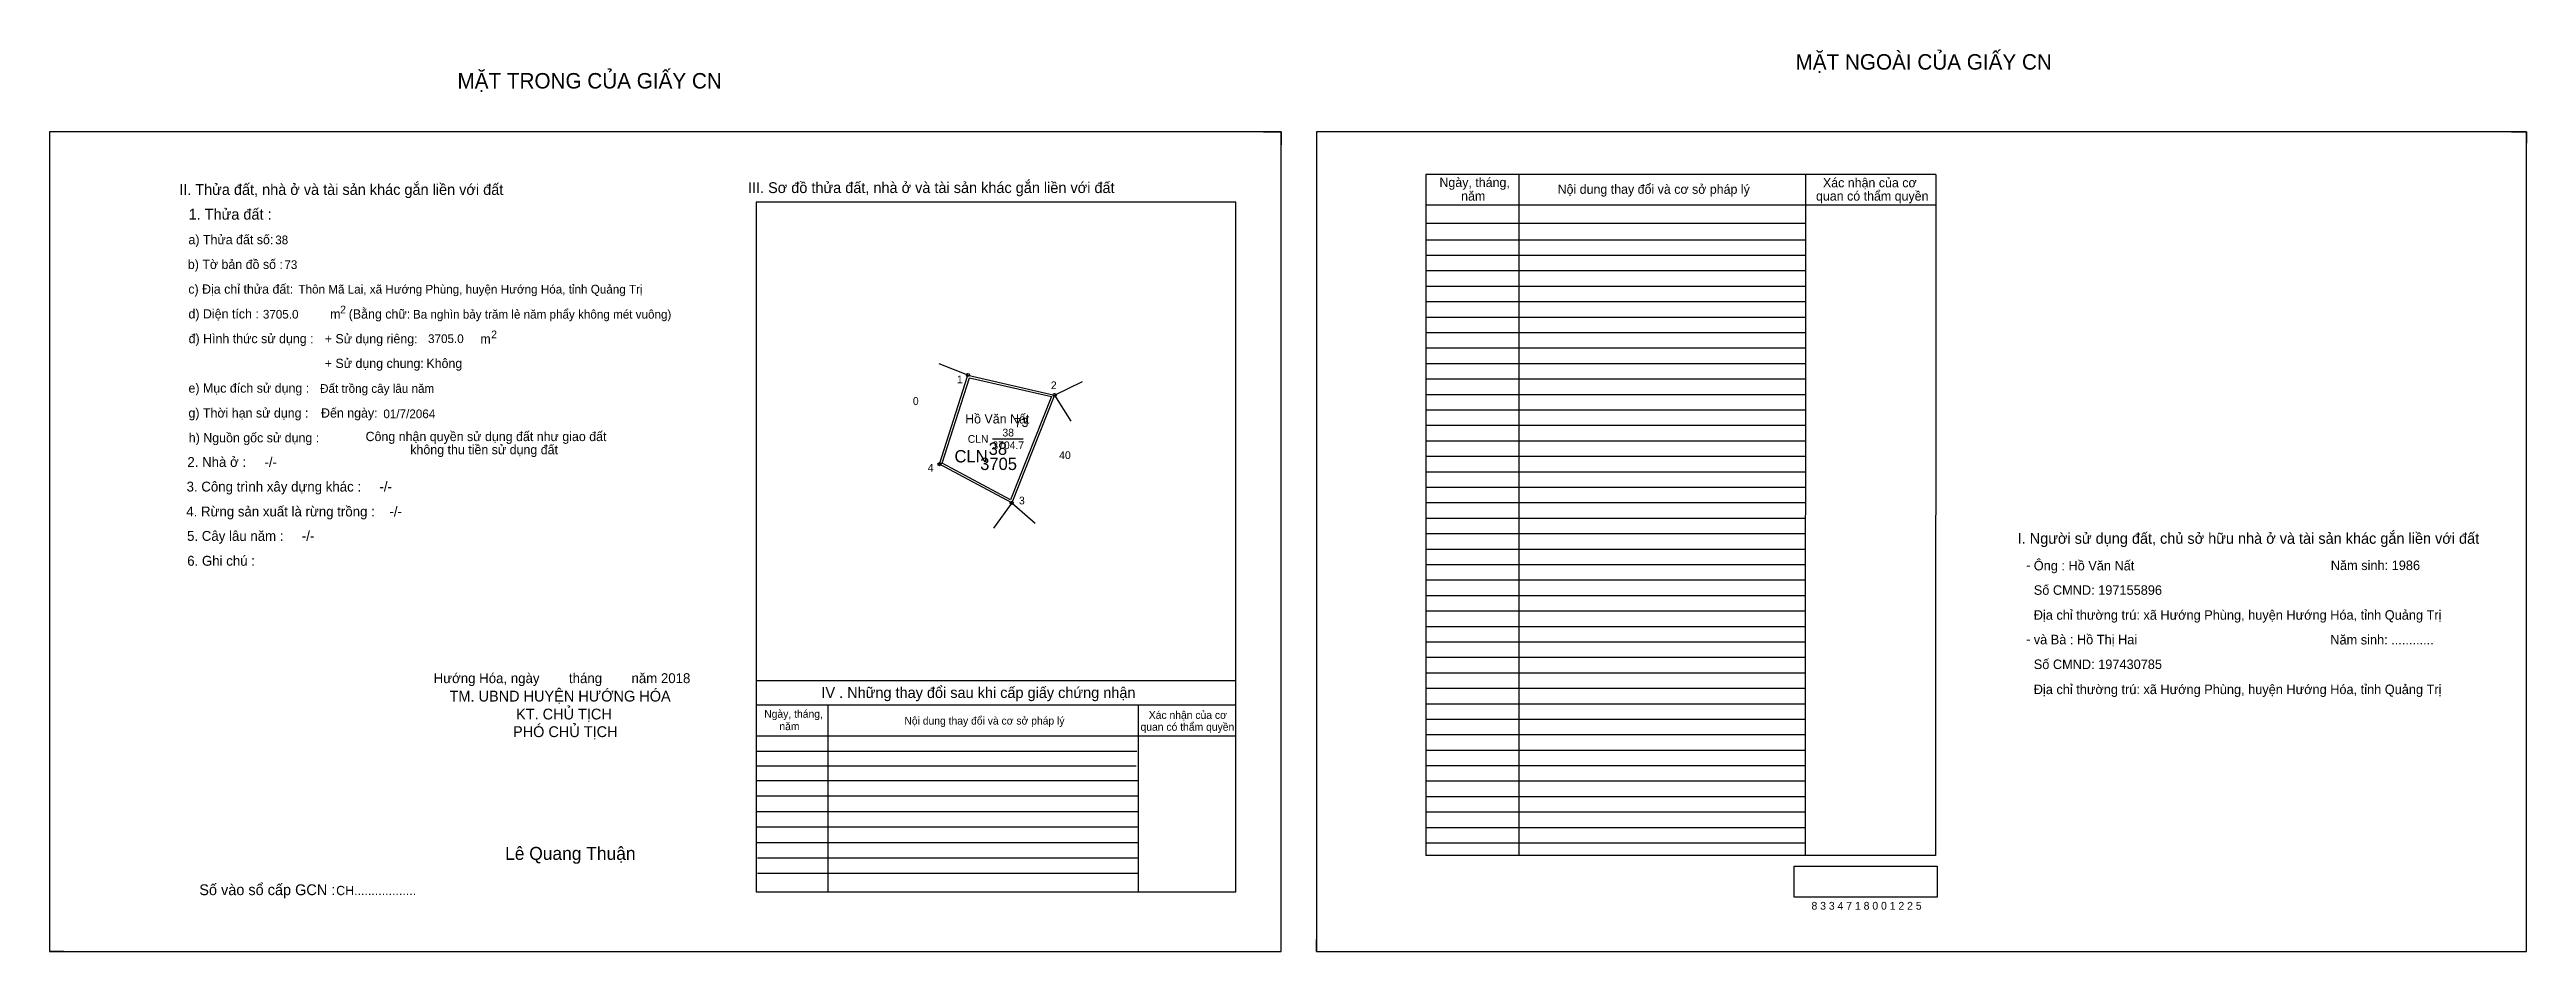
# Model space of a CAD drawing. Extents: x 532824 to 536331, y 1846489 to 1847072.
# Drawn here: x 534730 to 536331, y 1846489 to 1847072 of the extents above.
import ezdxf

# ---------------------------------------------------------------- set-up
doc = ezdxf.new("R2010")
doc.units = 0
for name, color, linetype in [('Default', 7, 'Continuous'), ('Level 10', 7, 'Continuous'), ('Level 11', 7, 'Continuous'), ('Level 13', 7, 'Continuous'), ('Level 2', 7, 'Continuous'), ('Level 27', 7, 'Continuous'), ('Level 3', 7, 'Continuous'), ('Level 36', 7, 'Continuous'), ('Level 4', 7, 'Continuous'), ('Level 5', 7, 'Continuous'), ('Level 55', 7, 'Continuous'), ('Level 6', 7, 'Continuous'), ('Level 7', 7, 'Continuous'), ('Level 8', 7, 'Continuous'), ('Level 9', 7, 'Continuous')]:
    doc.layers.add(name, color=color, linetype=linetype)

msp = doc.modelspace()

# ---------------------------------------------------------------- linework, layer by layer
at = {"layer": 'Level 10'}
for p, q in [((535514.7, 1847018.8), (535526.1, 1847018.8)), ((535526.1, 1847018.8), (535526.1, 1847010.4)), ((536321.5, 1847018.8), (536331.1, 1847018.8)), ((536331.1, 1847018.8), (536331.1, 1847011.4)), ((535351.9, 1846778.9), (535305.2, 1846803.9)), ((534729.9, 1846496.6), (534729.9, 1846488.8)), ((534739.1, 1846488.8), (534729.9, 1846488.8)), ((535548.9, 1846488.8), (535548.9, 1846496.6)), ((535548.9, 1846488.8), (535555.9, 1846488.8))]:
    msp.add_line(p, q, dxfattribs=at)
for points in [[(534729.9, 1846488.8), (535526.1, 1846488.8), (535526.1, 1847018.8), (534729.9, 1847018.8)], [(535548.9, 1846488.8), (536331.1, 1846488.8), (536331.1, 1847018.8), (535548.9, 1847018.8)], [(535379.6, 1846848.6), (535351.9, 1846778.9), (535305.2, 1846803.9), (535323.6, 1846861.5)], [(535377.7, 1846847.6), (535351.2, 1846780.8), (535306.9, 1846804.6), (535324.6, 1846859.8)]]:
    msp.add_lwpolyline(points, close=True, dxfattribs=at)
at = {"layer": 'Level 11'}
for centre in [(535323.6, 1846861.5), (535379.6, 1846848.6), (535379.6, 1846848.6), (535305.2, 1846803.9), (535351.9, 1846778.9)]:
    msp.add_circle(centre, 1, dxfattribs=at)
at = {"layer": 'Level 27'}
for p, q in [((535323.6, 1846861.5), (535305, 1846868.7)), ((535379.6, 1846848.6), (535397.6, 1846857.3)), ((535379.6, 1846848.6), (535390.2, 1846831.6)), ((535351.9, 1846778.9), (535340.2, 1846762.6)), ((535351.9, 1846778.9), (535367, 1846765.8))]:
    msp.add_line(p, q, dxfattribs=at)
at = {"layer": 'Level 6'}
msp.add_lwpolyline([(535857.8, 1846543.9), (535950.2, 1846543.9), (535950.2, 1846524), (535857.8, 1846524)], close=True, dxfattribs=at)
at = {"layer": 'Level 7'}
for p, q in [((535864.9, 1846948.8), (535619.7, 1846948.8)), ((535864.9, 1846938.8), (535619.7, 1846938.8)), ((535864.9, 1846928.8), (535619.7, 1846928.8)), ((535864.9, 1846918.8), (535619.7, 1846918.8)), ((535864.9, 1846908.8), (535619.7, 1846908.8)), ((535864.9, 1846898.8), (535619.7, 1846898.8)), ((535864.9, 1846888.8), (535619.7, 1846888.8)), ((535864.9, 1846878.8), (535619.7, 1846878.8)), ((535864.9, 1846868.8), (535619.7, 1846868.8)), ((535864.9, 1846858.8), (535619.7, 1846858.8)), ((535864.9, 1846848.8), (535619.7, 1846848.8)), ((535864.9, 1846838.8), (535619.7, 1846838.8)), ((535864.9, 1846828.8), (535619.7, 1846828.8)), ((535864.9, 1846818.8), (535619.7, 1846818.8)), ((535864.9, 1846808.8), (535619.7, 1846808.8)), ((535864.9, 1846798.8), (535619.7, 1846798.8)), ((535864.9, 1846788.8), (535619.7, 1846788.8)), ((535864.9, 1846778.8), (535619.7, 1846778.8)), ((535864.9, 1846768.8), (535619.7, 1846768.8)), ((535864.9, 1846758.8), (535619.7, 1846758.8)), ((535864.9, 1846748.8), (535619.7, 1846748.8)), ((535864.9, 1846738.8), (535619.7, 1846738.8)), ((535864.9, 1846728.8), (535619.7, 1846728.8)), ((535864.9, 1846718.8), (535619.7, 1846718.8)), ((535864.9, 1846708.8), (535619.7, 1846708.8)), ((535864.9, 1846698.8), (535619.7, 1846698.8)), ((535864.9, 1846688.8), (535619.7, 1846688.8)), ((535864.9, 1846678.8), (535619.7, 1846678.8)), ((535864.9, 1846668.8), (535619.7, 1846668.8)), ((535864.9, 1846658.8), (535619.7, 1846658.8)), ((535864.9, 1846648.8), (535619.7, 1846648.8)), ((535864.9, 1846638.8), (535619.7, 1846638.8)), ((535432.8, 1846618.1), (535186.7, 1846618.1)), ((535864.9, 1846628.8), (535619.7, 1846628.8)), ((535864.9, 1846618.8), (535619.7, 1846618.8)), ((535432.4, 1846608.6), (535186.7, 1846608.6)), ((535864.9, 1846608.8), (535619.7, 1846608.8)), ((535433.7, 1846599.1), (535186.7, 1846599.1)), ((535433.7, 1846589.1), (535186.7, 1846589.1)), ((535864.9, 1846598.8), (535619.7, 1846598.8)), ((535864.9, 1846588.8), (535619.7, 1846588.8)), ((535433.7, 1846579.1), (535186.7, 1846579.1)), ((535433.7, 1846569.1), (535186.7, 1846569.1)), ((535864.9, 1846578.8), (535619.7, 1846578.8)), ((535864.9, 1846568.8), (535619.7, 1846568.8)), ((535433.7, 1846559.1), (535186.7, 1846559.1)), ((535864.9, 1846558.8), (535619.7, 1846558.8)), ((535433.7, 1846549.1), (535187.5, 1846549.1)), ((535433.7, 1846539.1), (535187.5, 1846539.1))]:
    msp.add_line(p, q, dxfattribs=at)
at = {"layer": 'Level 8'}
for p, q in [((535949.3, 1846991.3), (535619.7, 1846991.3)), ((535619.7, 1846991.3), (535619.7, 1846550.8)), ((535679.7, 1846991.3), (535679.7, 1846550.8)), ((535865, 1846991.1), (535864.9, 1846550.8)), ((535949.3, 1846991.3), (535949.1, 1846550.8)), ((535496.7, 1846973.4), (535186.7, 1846973.4)), ((535186.7, 1846973.4), (535186.7, 1846527.4)), ((535496.7, 1846527.4), (535496.7, 1846973.4)), ((535949.3, 1846971.3), (535619.7, 1846971.3)), ((535864.9, 1846959.5), (535619.7, 1846959.5)), ((535496.7, 1846663.8), (535186.7, 1846663.8)), ((535496.7, 1846648.1), (535186.7, 1846648.1)), ((535233, 1846648.1), (535233, 1846527.4)), ((535433.7, 1846648.1), (535433.7, 1846527.4)), ((535496.7, 1846628.1), (535186.7, 1846628.1)), ((535949.1, 1846550.8), (535619.7, 1846550.8)), ((535186.7, 1846527.4), (535496.7, 1846527.4))]:
    msp.add_line(p, q, dxfattribs=at)
at = {"layer": 'Level 9'}
msp.add_line((535339.4, 1846820.2), (535359.4, 1846820.2), dxfattribs=at)

# ---------------------------------------------------------------- texts
at = {"layer": 'Default'}
for s, p in [('e) Mục đích sử dụng :', (534819.7, 1846850.1)), ('g) Thời hạn sử dụng :', (534819.7, 1846834)), ('Đến ngày:', (534905.4, 1846834)), ('h) Nguồn gốc sử dụng :', (534819.9, 1846818)), ('Công nhận quyền sử dụng đất như giao đất', (534934.2, 1846818.8)), ('không thu tiền sử dụng đất', (534963.1, 1846810.3))]:
    msp.add_text(s, height=6, dxfattribs=at).set_placement(p)
at = {"layer": 'Level 13'}
for s, p in [('38', (535345.9, 1846821.8)), ('CLN', (535323.5, 1846817.7)), ('3704.7', (535339.4, 1846813.6))]:
    msp.add_text(s, height=5, dxfattribs=at).set_placement(p)
at = {"layer": 'Level 2'}
msp.add_text('Hồ Văn Nất', height=6, dxfattribs=at).set_placement((535321.8, 1846830.2))
at = {"layer": 'Level 3'}
msp.add_text('CLN ', height=8, dxfattribs=at).set_placement((535314.9, 1846805))
at = {"layer": 'Level 36'}
for s, p in [('0', (535288, 1846842.2)), ('40', (535382.6, 1846807.2))]:
    msp.add_text(s, height=5, dxfattribs=at).set_placement(p)
at = {"layer": 'Level 4'}
msp.add_text('38', height=8, dxfattribs=at).set_placement((535337, 1846809.9))
at = {"layer": 'Level 5'}
msp.add_text('3705', height=8, dxfattribs=at).set_placement((535331.5, 1846800.1))
at = {"layer": 'Level 55'}
for s, height, p in [('1', 0.8, (535323.4, 1846861.5)), ('0', 0.22, (535323.6, 1846861.3)), ('0', 0.22, (535323.6, 1846861.3)), ('2', 0.8, (535379.3, 1846848.6)), ('40', 0.22, (535379.5, 1846848.4)), ('40', 0.22, (535379.5, 1846848.4)), ('4', 0.8, (535305, 1846803.9)), ('0', 0.22, (535305.2, 1846803.7)), ('0', 0.22, (535305.2, 1846803.7)), ('3', 0.8, (535351.6, 1846778.9)), ('40', 0.22, (535351.7, 1846778.6)), ('40', 0.22, (535351.7, 1846778.6)), ('0', 0.22, (535351.8, 1846778.6)), ('0', 0.22, (535351.8, 1846778.6))]:
    msp.add_text(s, height=height, dxfattribs=at).set_placement(p)
at = {"layer": 'Level 6'}
for s, height, p in [('38', 5.63, (534875.8, 1846946.1)), ('73', 5.63, (534881.7, 1846930.1)), ('Thôn Mã Lai, xã Hướng Phùng, huyện Hướng Hóa, tỉnh Quảng Trị', 5.64, (534890.8, 1846914.2)), ('Ba nghìn bảy trăm lẻ năm phẩy không mét vuông)', 5.632, (534964.8, 1846898)), ('3705.0', 5.63, (534867.8, 1846898)), ('3705.0', 5.63, (534974.6, 1846882.2)), ('Đất trồng cây lâu năm', 5.64, (534904.8, 1846850)), ('01/7/2064', 5.64, (534945.7, 1846833.6)), ('Ông : Hồ Văn Nất', 6.16, (536012.6, 1846735.2)), ('Năm sinh: 1986', 6.16, (536204.6, 1846735.4)), ('Số CMND: 197155896', 6.16, (536012.6, 1846719.4)), ('Địa chỉ thường trú: xã Hướng Phùng, huyện Hướng Hóa, tỉnh Quảng Trị', 6.16, (536012.6, 1846703.3)), ('và Bà : Hồ Thị Hai', 6.16, (536012.6, 1846687.4)), ('Năm sinh: ............', 6.16, (536204.3, 1846687.3)), ('Số CMND: 197430785', 6.16, (536012.6, 1846671.4)), ('Địa chỉ thường trú: xã Hướng Phùng, huyện Hướng Hóa, tỉnh Quảng Trị', 6.16, (536012.6, 1846655.2)), ('8 3 3 4 7 1 8 0 0 1 2 2 5', 5.04, (535868.9, 1846515.8))]:
    msp.add_text(s, height=height, dxfattribs=at).set_placement(p)
at = {"layer": 'Level 7'}
for s, height, p in [('MẶT NGOÀI CỦA GIẤY CN', 10, (535858.6, 1847059)), ('MẶT TRONG CỦA GIẤY CN', 10, (534993.6, 1847046.8)), ('II. Thửa đất, nhà ở và tài sản khác gắn liền với đất', 7, (534813.7, 1846978)), ('III. Sơ đồ thửa đất, nhà ở và tài sản khác gắn liền với đất', 7, (535181.4, 1846979.2)), ('Ngày, tháng,', 6, (535628.4, 1846983.1)), ('Nội dung thay đổi và cơ sở pháp lý', 6, (535704.8, 1846978.7)), ('Xác nhận của cơ', 6, (535876.3, 1846982.9)), ('1. Thửa đất :', 7, (534819.8, 1846962)), ('năm', 6, (535642.4, 1846974.3)), (' quan có thẩm quyền', 6, (535869.6, 1846974.3)), ('a) Thửa đất số:', 6, (534819.7, 1846946.1)), ('b) Tờ bản đồ số :', 6, (534819.3, 1846930.1)), ('c) Địa chỉ thửa đất:', 6, (534819.6, 1846914.1)), ('d) Diện tích :', 6, (534819.7, 1846898.1)), ('2', 5, (534917.8, 1846901.4)), ('(Bằng chữ:', 6, (534923.3, 1846898)), ('đ) Hình thức sử dụng :', 6, (534819.8, 1846882.1)), ('+ Sử dụng riêng:', 6, (534907.8, 1846882)), ('m', 6, (534911.3, 1846898)), ('2', 5, (535015.4, 1846885.3)), ('+ Sử dụng chung:', 6, (534907.8, 1846866.1)), ('Không', 6, (534973.5, 1846866.1)), ('m', 6, (535008.4, 1846881.9)), ('2. Nhà ở :     -/-', 6.4, (534819, 1846802.1)), ('3. Công trình xây dựng khác :     -/-', 6.4, (534818.5, 1846786.2)), ('4. Rừng sản xuất là rừng trồng :    -/-', 6.4, (534818.3, 1846770.1)), ('5. Cây lâu năm :     -/-', 6.4, (534818.8, 1846754.3)), ('I. Người sử dụng đất, chủ sở hữu nhà ở và tài sản khác gắn liền với đất', 7, (536002.2, 1846752.4)), ('6. Ghi chú :', 6.4, (534818.9, 1846738.2)), ('-', 6.4, (536007.6, 1846735.4)), ('-', 6.4, (536007.6, 1846687.6)), ('Hướng Hóa, ngày        tháng        năm 2018', 6.4, (534978.2, 1846662.3)), ('TM. UBND HUYỆN HƯỚNG HÓA', 7, (534988.5, 1846650.4)), ('IV . Những thay đổi sau khi cấp giấy chứng nhận', 7, (535228.9, 1846652.7)), ('PHÓ CHỦ TỊCH', 7, (535029.5, 1846627.4)), ('KT. CHỦ TỊCH', 7, (535031.5, 1846638.8)), ('Ngày, tháng,', 5, (535191.9, 1846639.9)), ('năm', 5, (535201.7, 1846631.9)), ('Nội dung thay đổi và cơ sở pháp lý', 5, (535282.5, 1846635.5)), (' quan có thẩm quyền', 5, (535433.3, 1846631.5)), ('Xác nhận của cơ', 5, (535440.5, 1846639.2)), ('Lê Quang Thuận', 8.4, (535024.4, 1846548)), ('Số vào sổ cấp GCN :', 7, (534826.7, 1846525.2)), ('CH..................', 6, (534915.2, 1846525.2))]:
    msp.add_text(s, height=height, dxfattribs=at).set_placement(p)
msp.add_text('73', height=6, rotation=2, dxfattribs=at).set_placement((535353.8, 1846827.7))
at = {"layer": 'Level 9'}
for s, p in [('1', (535316.5, 1846856.2)), ('2', (535377.2, 1846852.4)), ('4', (535297.6, 1846799)), ('3', (535356.6, 1846777.9))]:
    msp.add_text(s, height=5, dxfattribs=at).set_placement(p)

doc.saveas('drawing.dxf')
